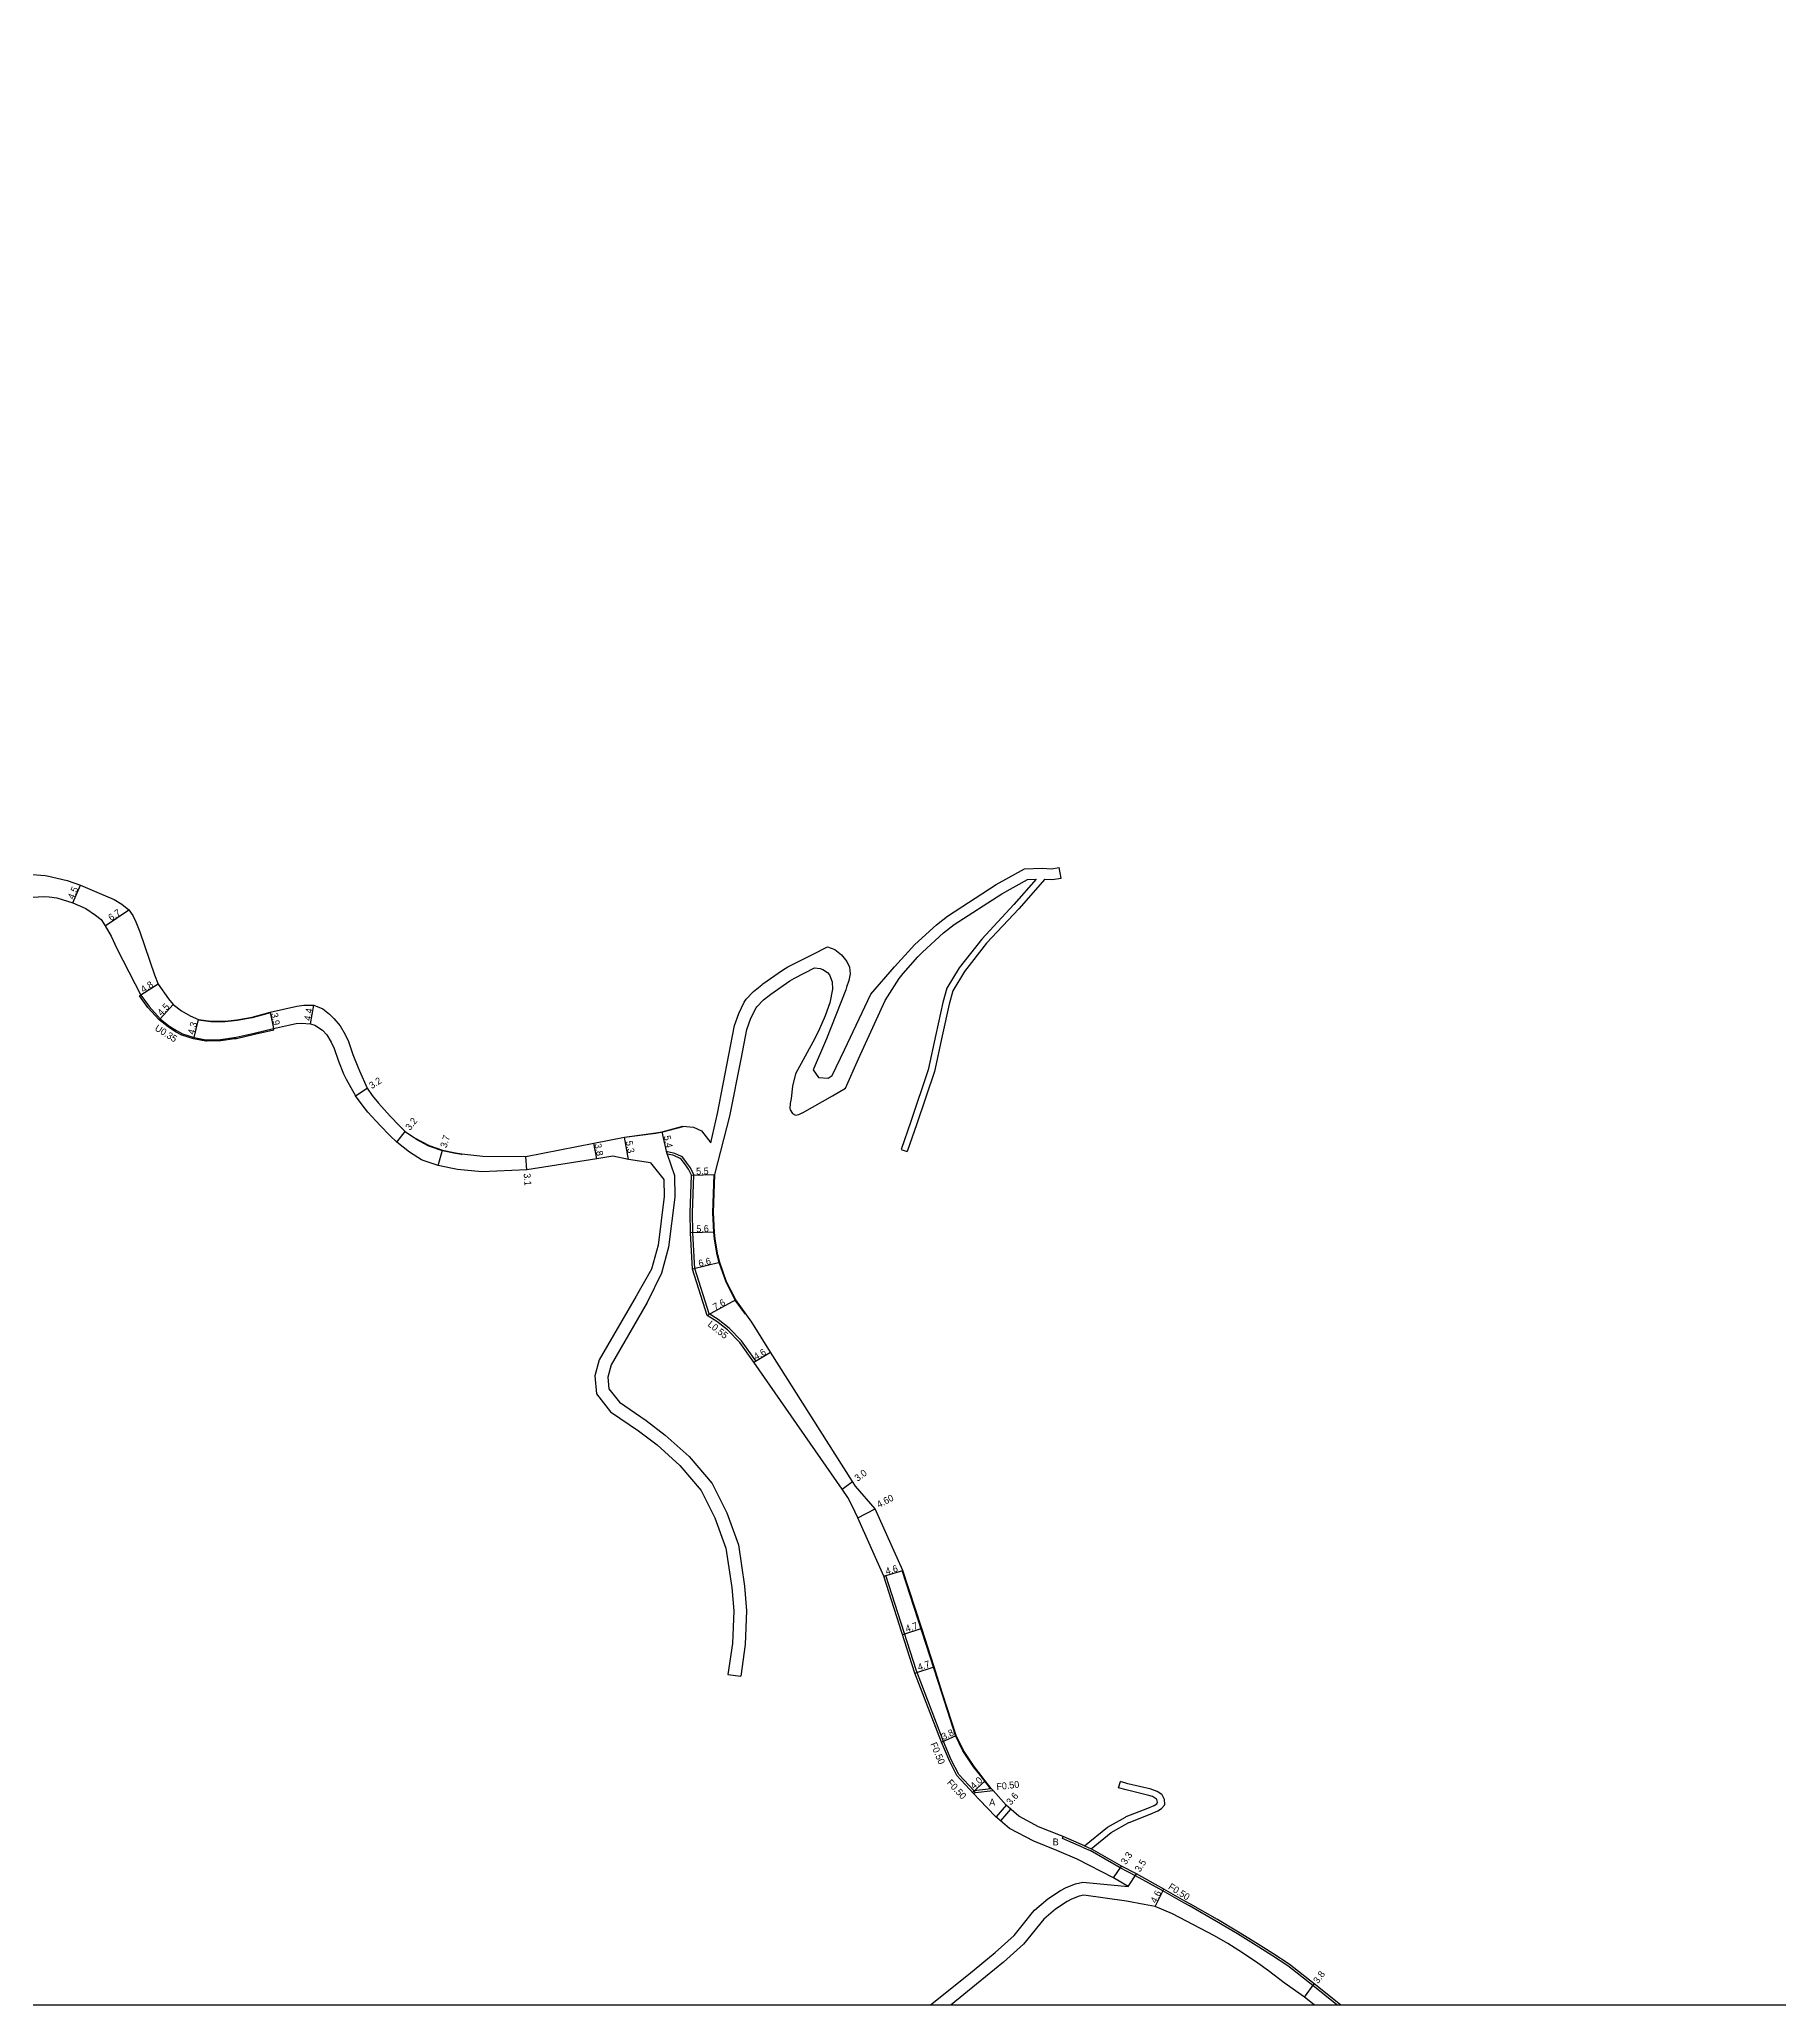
# Model space of a CAD drawing. Header units: metres. Extents: x -28000 to -24000, y -105000 to -102000.
# Drawn here: x -27067.1 to -26660, y -105000 to -104540.3 of the extents above; entities that cross this region are included whole.
import ezdxf

# ---------------------------------------------------------------- set-up
doc = ezdxf.new("R2010")
doc.units = ezdxf.units.M
doc.header["$LTSCALE"] = 2.5
for name, color, linetype in [('側溝・桝', 7, 'Continuous'), ('図郭', 7, 'Continuous'), ('幅員', 7, 'Continuous'), ('歩道・分離帯・安全施設', 7, 'Continuous'), ('舗装', 7, 'Continuous'), ('道路', 7, 'Continuous')]:
    doc.layers.add(name, color=color, linetype=linetype)
doc.styles.get("Standard").update_dxf_attribs({"font": ''})
doc.styles.get('Standard').set_extended_font_data('@MS PGothic')

msp = doc.modelspace()

# ---------------------------------------------------------------- linework, layer by layer
at = {"layer": '側溝・桝'}
for points in [[(-27043.61, -104764.04), (-27043.31, -104763.87)], [(-27012.19, -104772.01), (-27016.7, -104773.05), (-27020.97, -104774.04), (-27021.4, -104774.11), (-27024.62, -104774.56), (-27027.88, -104774.64), (-27028.14, -104774.62), (-27030.97, -104774.09), (-27033.7, -104773.2), (-27035.19, -104772.41), (-27036.94, -104771.3), (-27039.05, -104769.62), (-27041.68, -104766.72), (-27043.61, -104764.04)], [(-27012.19, -104772.01), (-27012.27, -104771.67)], [(-26920.24, -104801.08), (-26920.22, -104800.53)], [(-26899.48, -104849.42), (-26899.5, -104849.38), (-26902.8, -104844.75), (-26905.74, -104841.73), (-26908.28, -104839.72), (-26910.38, -104838.42), (-26913.76, -104827.83), (-26914.2, -104819.46), (-26914.31, -104814.78), (-26913.99, -104805.86), (-26914.76, -104804.27), (-26915.65, -104803.03), (-26916.57, -104801.83), (-26916.82, -104801.6), (-26918.4, -104800.9), (-26918.72, -104800.78), (-26920.16, -104800.53), (-26920.22, -104800.53)], [(-26899.95, -104849.7), (-26899.48, -104849.42)], [(-26869.52, -104899.76), (-26869.04, -104899.61)], [(-26861.92, -104921.88), (-26869.04, -104899.61)], [(-26848.07, -104950.33), (-26848.5, -104949.87), (-26852, -104946.12), (-26853.75, -104942.71), (-26855.58, -104938.44), (-26861.92, -104921.88)], [(-26848.5, -104949.87), (-26844.41, -104949.41)], [(-26848.07, -104950.33), (-26848.44, -104950.67)], [(-26848.07, -104950.33), (-26843.94, -104949.86)], [(-26822.77, -104963.29), (-26827.74, -104961.15), (-26827.55, -104960.69)], [(-26822.77, -104963.29), (-26821.26, -104963.94)], [(-26822.57, -104962.83), (-26821.02, -104963.51)], [(-26775.04, -104990.94), (-26778.84, -104988.45), (-26782.41, -104986.19), (-26786.81, -104983.45), (-26791.71, -104980.51), (-26798.06, -104976.89), (-26799.37, -104976.18), (-26804.24, -104973.4), (-26810.68, -104969.86), (-26814.21, -104968), (-26821.26, -104963.94)], [(-26763.55, -105000), (-26769.19, -104995.54), (-26775.04, -104990.94)]]:
    msp.add_lwpolyline(points, dxfattribs=at)
at = {"layer": '図郭'}
msp.add_lwpolyline([(-27200, -105000), (-26400, -105000), (-26400, -104400), (-27200, -104400)], close=True, dxfattribs=at)
at = {"layer": '幅員'}
for points in [[(-27059.21, -104742.23), (-27057.43, -104738.1)], [(-27051.63, -104747.65), (-27046.11, -104743.86)], [(-27039.26, -104761.29), (-27043.31, -104763.87)], [(-27038.81, -104769.37), (-27035.77, -104766.05)], [(-27003.62, -104770.55), (-27002.83, -104766.22)], [(-27030.88, -104773.75), (-27029.82, -104769.58)], [(-27013.05, -104767.85), (-27012.27, -104771.67)], [(-26993.07, -104787.37), (-26990.38, -104785.62)], [(-26983.45, -104798.25), (-26981.46, -104795.74)], [(-26936.65, -104802.16), (-26937.39, -104798.44)], [(-26929.24, -104802.26), (-26930.19, -104797.04)], [(-26920.24, -104801.08), (-26921.34, -104795.79)], [(-26973.8, -104803.67), (-26972.72, -104800.13)], [(-26953.03, -104804.68), (-26953.26, -104801.58)], [(-26914.54, -104805.99), (-26909.05, -104805.8)], [(-26909.15, -104819.28), (-26914.75, -104819.47)], [(-26907.9, -104826.37), (-26914.31, -104827.93)], [(-26904.17, -104835.14), (-26910.84, -104838.78)], [(-26899.95, -104849.7), (-26896, -104847.35)], [(-26879.26, -104879.38), (-26876.85, -104877.59)], [(-26875.64, -104886.13), (-26871.56, -104883.99)], [(-26869.52, -104899.76), (-26865.12, -104898.41)], [(-26860.66, -104912.02), (-26865.14, -104913.45)], [(-26862.27, -104922.44), (-26857.79, -104920.99)], [(-26856.04, -104938.63), (-26852.61, -104937.01)], [(-26845.83, -104947.6), (-26848.75, -104950.34)], [(-26840.92, -104953.35), (-26843.26, -104956.09)], [(-26815.77, -104970.32), (-26813.97, -104967.56)], [(-26812.34, -104972.37), (-26810.45, -104969.42)], [(-26806.09, -104977.06), (-26804, -104972.96)], [(-26771.12, -104998.21), (-26768.88, -104995.14)]]:
    msp.add_lwpolyline(points, dxfattribs=at)
at = {"layer": '歩道・分離帯・安全施設'}
for points in [[(-27013.02, -104768), (-27017.25, -104769.17), (-27020.82, -104769.75), (-27023.56, -104770.11), (-27026.97, -104770.12), (-27029.85, -104769.73)], [(-26916.52, -104794.67), (-26921.31, -104795.94), (-26922.85, -104796.21), (-26930.16, -104797.19), (-26937.36, -104798.58)], [(-26968.14, -104801.17), (-26968.23, -104801.16), (-26969.75, -104800.9), (-26972.76, -104800.28), (-26975.94, -104799.18), (-26976.14, -104799.09), (-26979.03, -104797.53)], [(-26909.16, -104820.95), (-26909.3, -104819.29), (-26909.51, -104814.74), (-26909.2, -104805.8)], [(-26908.51, -104824.62), (-26909.16, -104820.95)], [(-26901.89, -104838.48), (-26904.3, -104835.21), (-26906.43, -104831.01), (-26908.04, -104826.41), (-26908.51, -104824.62)], [(-26855.92, -104927.27), (-26865.26, -104898.46), (-26865.26, -104898.46)], [(-26848.55, -104944.37), (-26851.06, -104940.62), (-26852.75, -104937.06), (-26855.92, -104927.27)], [(-26844.58, -104949.43), (-26846.95, -104946.41), (-26848.55, -104944.37)]]:
    msp.add_lwpolyline(points, dxfattribs=at)
at = {"layer": '舗装'}
msp.add_lwpolyline([(-26842.18, -104957.01), (-26839.81, -104954.3)], dxfattribs=at)
at = {"layer": '道路'}
for points in [[(-26881.6, -104782.65), (-26878.74, -104776.65), (-26872.55, -104763.6), (-26867.01, -104757.26), (-26862.26, -104752.03), (-26857.22, -104747.42), (-26854.61, -104745.35), (-26843.24, -104738.01), (-26836.62, -104734.32), (-26832.53, -104734.19), (-26830.33, -104734.32), (-26828.49, -104734)], [(-26828.07, -104736.46), (-26828.49, -104734)], [(-27069.66, -104735.59), (-27065.67, -104735.86), (-27065.2, -104735.93), (-27060.55, -104737.01), (-27057.43, -104738.1), (-27053.05, -104740.02), (-27049.52, -104741.52), (-27047.76, -104742.56), (-27046.11, -104743.86), (-27045.21, -104745.19), (-27044.48, -104746.69), (-27043.53, -104749.01), (-27040.11, -104759.14), (-27039.26, -104761.29), (-27036.84, -104764.73), (-27035.77, -104766.05), (-27033.77, -104767.56), (-27031.75, -104768.73), (-27029.82, -104769.58), (-27026.96, -104769.97), (-27023.57, -104769.96), (-27020.84, -104769.6), (-27017.29, -104769.03), (-27013.05, -104767.85), (-27006.86, -104766.44), (-27005.16, -104766.2), (-27002.83, -104766.22), (-27000.71, -104767.06), (-26999.2, -104768.33), (-26998.17, -104769.31), (-26996.72, -104771.07), (-26995.54, -104773.05), (-26994.77, -104774.7), (-26993.72, -104777.7), (-26992.58, -104780.66), (-26992.16, -104781.54), (-26990.38, -104785.62), (-26989.2, -104787.29), (-26987.75, -104789.12), (-26984.97, -104792.14), (-26982.78, -104794.43), (-26981.46, -104795.74), (-26979.32, -104797.2), (-26976.07, -104798.95), (-26975.88, -104799.04), (-26972.72, -104800.13), (-26969.72, -104800.75), (-26968.21, -104801.01), (-26963.36, -104801.49), (-26953.26, -104801.58), (-26937.39, -104798.44), (-26930.19, -104797.04), (-26922.85, -104796.06), (-26921.34, -104795.79), (-26916.53, -104794.52), (-26914.05, -104794.75), (-26912.21, -104795.62), (-26910.02, -104798.43)], [(-26881.5, -104787.37), (-26878.49, -104785.61), (-26875.45, -104778.73), (-26869.2, -104765.14), (-26865.93, -104759.99), (-26865.03, -104758.8), (-26861.57, -104754.88), (-26860.51, -104753.82), (-26855.54, -104749.29), (-26853.1, -104747.35), (-26841.95, -104740.15), (-26835.94, -104736.8), (-26833.86, -104736.74)], [(-26833.86, -104736.74), (-26839.09, -104742.66), (-26846.63, -104750.76), (-26851.91, -104757.48), (-26854.81, -104762.22), (-26855.7, -104765.59), (-26857.36, -104773.09), (-26859.15, -104781.33), (-26863.21, -104793.44), (-26865.5, -104799.93)], [(-26831.85, -104736.73), (-26837.98, -104743.67), (-26845.49, -104751.73), (-26850.67, -104758.34), (-26853.41, -104762.82), (-26854.24, -104765.95), (-26855.9, -104773.4), (-26857.7, -104781.73), (-26861.79, -104793.92), (-26864.08, -104800.43)], [(-26831.85, -104736.73), (-26830.19, -104736.83), (-26828.07, -104736.46)], [(-27068.51, -104740.94), (-27066.19, -104740.79), (-27064.74, -104740.87), (-27062.93, -104741.09), (-27059.21, -104742.23), (-27056.22, -104743.62), (-27053.92, -104745.12), (-27052.6, -104746.18), (-27051.63, -104747.65), (-27050.27, -104750.09), (-27048.9, -104752.94), (-27043.31, -104763.87), (-27041.4, -104766.51), (-27038.81, -104769.37), (-27036.74, -104771.02), (-27035.01, -104772.11), (-27033.56, -104772.88), (-27030.88, -104773.75), (-27028.09, -104774.28), (-27027.87, -104774.29), (-27024.65, -104774.21), (-27021.45, -104773.76), (-27021.04, -104773.7), (-27016.78, -104772.71), (-27012.27, -104771.67), (-27008.75, -104770.84), (-27007, -104770.5), (-27005.75, -104770.39), (-27003.62, -104770.55), (-27002.61, -104770.89), (-27000.84, -104772.01), (-26999.83, -104773.16), (-26998.82, -104774.83), (-26998.1, -104776.37), (-26997.05, -104779.33), (-26995.93, -104782.26), (-26995.32, -104783.53), (-26993.07, -104787.37)], [(-26910.02, -104798.43), (-26908.47, -104791.51), (-26905.77, -104777.84), (-26904.44, -104770.99), (-26903.47, -104768.15), (-26902.16, -104765.47), (-26901.73, -104764.81), (-26900.03, -104763), (-26898.07, -104761.42), (-26897.85, -104761.24), (-26893.24, -104758.05), (-26891.96, -104757.27), (-26886.22, -104754.33), (-26882.73, -104752.59), (-26880.96, -104753.21), (-26879.41, -104754.41), (-26878.2, -104755.99), (-26877.58, -104757.33), (-26877.41, -104758.85), (-26877.73, -104760.42), (-26878.24, -104761.98), (-26878.44, -104762.65), (-26882.97, -104774.04), (-26886.02, -104781.3)], [(-26909.05, -104805.8), (-26905.55, -104792.2), (-26902.83, -104778.43), (-26901.56, -104771.89), (-26900.65, -104769.26), (-26899.39, -104766.81), (-26899.24, -104766.6), (-26897.66, -104764.95), (-26895.98, -104763.61), (-26891.51, -104760.51), (-26890.43, -104759.86), (-26885.76, -104757.46), (-26884.41, -104757.6), (-26883.82, -104757.83), (-26882.7, -104758.53), (-26882.24, -104759.07), (-26881.63, -104760.72), (-26881.55, -104762.43), (-26882.13, -104765.62), (-26883.23, -104768.7), (-26884.6, -104771.71), (-26885.67, -104774.03), (-26890.19, -104782.26), (-26890.86, -104785.11), (-26891.22, -104788.03), (-26891.44, -104789.2), (-26891.5, -104790.35), (-26891.41, -104790.68), (-26890.87, -104791.52), (-26890.18, -104791.92), (-26889.39, -104791.8), (-26888.63, -104791.41), (-26888.59, -104791.4), (-26881.5, -104787.37)], [(-26886.02, -104781.3), (-26884.84, -104783.11), (-26882.54, -104783.29), (-26881.6, -104782.65)], [(-26983.45, -104798.25), (-26985.06, -104796.67), (-26987.3, -104794.33), (-26990.19, -104791.2), (-26991.77, -104789.21), (-26993.07, -104787.37)], [(-26924.12, -104803.05), (-26929.24, -104802.26), (-26932.94, -104801.51), (-26936.65, -104802.16), (-26953.03, -104804.68), (-26963.52, -104805.19), (-26969.24, -104804.61), (-26970.44, -104804.39), (-26973.8, -104803.67), (-26977.05, -104802.62), (-26977.68, -104802.34), (-26980.45, -104800.56), (-26983.45, -104798.25)], [(-26924.12, -104803.05), (-26921.01, -104806.96), (-26920.91, -104810.96), (-26922.34, -104822.33), (-26923.87, -104827.95), (-26927.46, -104834.23), (-26936.1, -104849.16), (-26937.11, -104852.92), (-26936.75, -104857.09), (-26933.43, -104861.29), (-26926.89, -104865.79), (-26922.57, -104869.07), (-26917.22, -104873.88), (-26912.24, -104879.72), (-26909.02, -104886.13), (-26906.48, -104893.2), (-26905.09, -104902.44), (-26904.64, -104907.91), (-26904.96, -104915.48), (-26905.98, -104922.76)], [(-26920.24, -104801.08), (-26918.53, -104806.06), (-26918.4, -104811.08), (-26919.88, -104822.81), (-26921.53, -104828.86), (-26924.86, -104835.73), (-26933.31, -104850.32), (-26934.07, -104853.19), (-26933.84, -104855.94), (-26931.36, -104859.08), (-26925.13, -104863.36), (-26920.65, -104866.75), (-26915.06, -104871.78), (-26909.72, -104878.05), (-26906.26, -104884.95), (-26903.55, -104892.46), (-26902.1, -104902.09), (-26901.64, -104907.85), (-26901.97, -104915.75), (-26903.01, -104923.18)], [(-26862.27, -104922.44), (-26869.52, -104899.76), (-26875.64, -104886.13), (-26876.86, -104883.49), (-26877.91, -104881.36), (-26879.26, -104879.38), (-26899.95, -104849.7), (-26903.23, -104845.1), (-26906.11, -104842.14), (-26908.6, -104840.17), (-26910.84, -104838.78), (-26914.31, -104827.93), (-26914.75, -104819.47), (-26914.86, -104814.78), (-26914.54, -104805.99), (-26915.24, -104804.55), (-26916.09, -104803.35), (-26916.97, -104802.21), (-26917.15, -104802.05), (-26918.63, -104801.4), (-26918.88, -104801.3), (-26920.24, -104801.08)], [(-26865.5, -104799.93), (-26864.08, -104800.43)], [(-26909.01, -104820.92), (-26909.15, -104819.28), (-26909.36, -104814.73), (-26909.05, -104805.8)], [(-26908.36, -104824.59), (-26909.01, -104820.92)], [(-26904.17, -104835.14), (-26906.29, -104830.95), (-26907.9, -104826.37), (-26908.36, -104824.59)], [(-26855.77, -104927.22), (-26857.79, -104920.99), (-26860.66, -104912.02), (-26865.12, -104898.41), (-26871.56, -104883.99), (-26876.13, -104878.71), (-26876.85, -104877.59), (-26896, -104847.35), (-26900.39, -104840.33), (-26904.17, -104835.14)], [(-26905.98, -104922.76), (-26903.01, -104923.18)], [(-26812.34, -104972.37), (-26815.77, -104970.32), (-26824.27, -104965.97), (-26829.04, -104963.93), (-26834.42, -104961.75), (-26840.14, -104958.76), (-26843.4, -104955.97), (-26847.13, -104952.06), (-26848.44, -104950.67), (-26852.42, -104946.41), (-26854.2, -104942.92), (-26856.04, -104938.63), (-26862.27, -104922.44)], [(-26848.43, -104944.29), (-26850.93, -104940.54), (-26852.61, -104937.01), (-26855.77, -104927.22)], [(-26845.83, -104947.6), (-26846.76, -104946.41), (-26848.43, -104944.29)], [(-26822.57, -104962.83), (-26827.55, -104960.69), (-26828.2, -104960.4), (-26833.38, -104958.38), (-26837.94, -104955.91), (-26840.92, -104953.35), (-26843.94, -104949.86), (-26844.41, -104949.41), (-26845.83, -104947.6)], [(-26822.57, -104962.83), (-26817.18, -104958.49), (-26813.02, -104956.1), (-26812.83, -104956.01), (-26807.78, -104954.03), (-26806.27, -104953.41), (-26805.7, -104952.98), (-26805.52, -104952.66), (-26805.68, -104952.03), (-26805.77, -104951.91), (-26806.67, -104951.33), (-26807.51, -104951.03), (-26812.88, -104949.75), (-26814.62, -104949.25)], [(-26821.02, -104963.51), (-26816.33, -104959.74), (-26812.26, -104957.41), (-26812.18, -104957.37), (-26807.23, -104955.43), (-26805.43, -104954.68), (-26804.56, -104954.09), (-26803.9, -104953.34), (-26803.81, -104953.08), (-26803.89, -104951.97), (-26804.45, -104950.95), (-26804.53, -104950.85), (-26805.58, -104950.13), (-26806.82, -104949.67), (-26806.99, -104949.61), (-26812.49, -104948.3), (-26814.2, -104947.8)], [(-26814.62, -104949.25), (-26814.2, -104947.8)], [(-26774.75, -104990.53), (-26778.57, -104988.03), (-26782.15, -104985.76), (-26786.55, -104983.03), (-26791.45, -104980.08), (-26797.81, -104976.45), (-26799.12, -104975.75), (-26804, -104972.96), (-26810.45, -104969.42), (-26813.97, -104967.56), (-26821.02, -104963.51)], [(-26858.59, -105000), (-26849.7, -104992.9), (-26843.5, -104987.76), (-26839.06, -104983.8), (-26836.87, -104981.12), (-26834.73, -104978.41), (-26834.27, -104977.91), (-26831.18, -104975.24), (-26828.21, -104973.28), (-26826.89, -104972.6), (-26824.67, -104971.7), (-26822.98, -104971.33), (-26812.34, -104972.37)], [(-26806.09, -104977.06), (-26808.66, -104976.57), (-26812.74, -104975.78), (-26822.71, -104974.4), (-26823.83, -104974.62), (-26825.62, -104975.34), (-26826.61, -104975.84), (-26829.4, -104977.67), (-26832.11, -104980.01), (-26836.89, -104985.88), (-26841.54, -104990.02), (-26847.82, -104995.23), (-26853.78, -105000)], [(-26802.02, -104978.77), (-26806.09, -104977.06)], [(-26771.12, -104998.21), (-26775.85, -104994.88), (-26779.52, -104992.06), (-26782.04, -104990.28), (-26785.61, -104987.87), (-26789.04, -104985.72), (-26792.17, -104983.92), (-26802.02, -104978.77)], [(-26762.74, -105000), (-26768.88, -104995.14), (-26774.75, -104990.53)], [(-26768.85, -105000), (-26771.12, -104998.21)]]:
    msp.add_lwpolyline(points, dxfattribs=at)

# ---------------------------------------------------------------- texts
at = {"layer": '側溝・桝'}
for s, rotation, p in [('U0.35', 327.7737, (-27040.2, -104771.98)), ('L0.55', 321.6555, (-26910.87, -104841.11)), ('F0.50', 292.7535, (-26858.69, -104939.02)), ('F0.50', 313.0943, (-26854.9, -104948.2)), ('F0.50', 6.4126, (-26843.1, -104949.82)), ('F0.50', 327.7031, (-26803.15, -104972.82))]:
    msp.add_text(s, height=1.6, rotation=rotation, dxfattribs=at).set_placement(p)
at = {"layer": '幅員'}
for s, rotation, p in [('4.5', 66.7161, (-27059.05, -104741.6)), ('6.7', 34.4485, (-27050.25, -104746.58)), ('4.8', 32.4864, (-27042.69, -104763.36)), ('4.5', 47.4752, (-27038.45, -104768.82)), ('4.4', 79.6785, (-27003.61, -104769.94)), ('4.3', 75.716, (-27030.84, -104773.19)), ('3.9', 281.4617, (-27012.88, -104768.17)), ('3.2', 33.0046, (-26989.28, -104785.86)), ('3.2', 51.6022, (-26980.34, -104795.61)), ('3.7', 73.1558, (-26971.82, -104799.69)), ('3.8', 281.1439, (-26937.23, -104798.71)), ('5.3', 280.2931, (-26929.9, -104798.06)), ('5.4', 281.7207, (-26921.02, -104796.85)), ('5.5', 1.9396, (-26913.4, -104805.85)), ('3.1', 274.1681, (-26953.77, -104805.58)), ('5.6', 1.9854, (-26913.36, -104819.32)), ('6.6', 13.6999, (-26912.68, -104827.43)), ('7.6', 28.6894, (-26908.96, -104837.64)), ('4.6', 30.7648, (-26899.4, -104849.26)), ('3.0', 36.5532, (-26875.65, -104877.7)), ('4.60', 27.6181, (-26870.67, -104883.85)), ('4.6', 17.0218, (-26868.88, -104899.46)), ('4.7', 17.7316, (-26864.2, -104912.89)), ('4.7', 17.9738, (-26861.33, -104921.87)), ('3.8', 25.3578, (-26855.6, -104938.14)), ('4.0', 43.0943, (-26848.42, -104949.69)), ('3.6', 49.4373, (-26839.82, -104953.44)), ('3.3', 56.75, (-26812.89, -104967.37)), ('3.5', 57.2777, (-26809.62, -104969.12)), ('4.6', 62.9384, (-26805.86, -104976.39)), ('3.8', 53.91, (-26767.94, -104995.21))]:
    msp.add_text(s, height=1.6, rotation=rotation, dxfattribs=at).set_placement(p)
at = {"layer": '舗装'}
for s, p in [('A', (-26844.88, -104953.42)), ('B', (-26830.02, -104962.72))]:
    msp.add_text(s, height=1.6, dxfattribs=at).set_placement(p)

doc.saveas('drawing.dxf')
